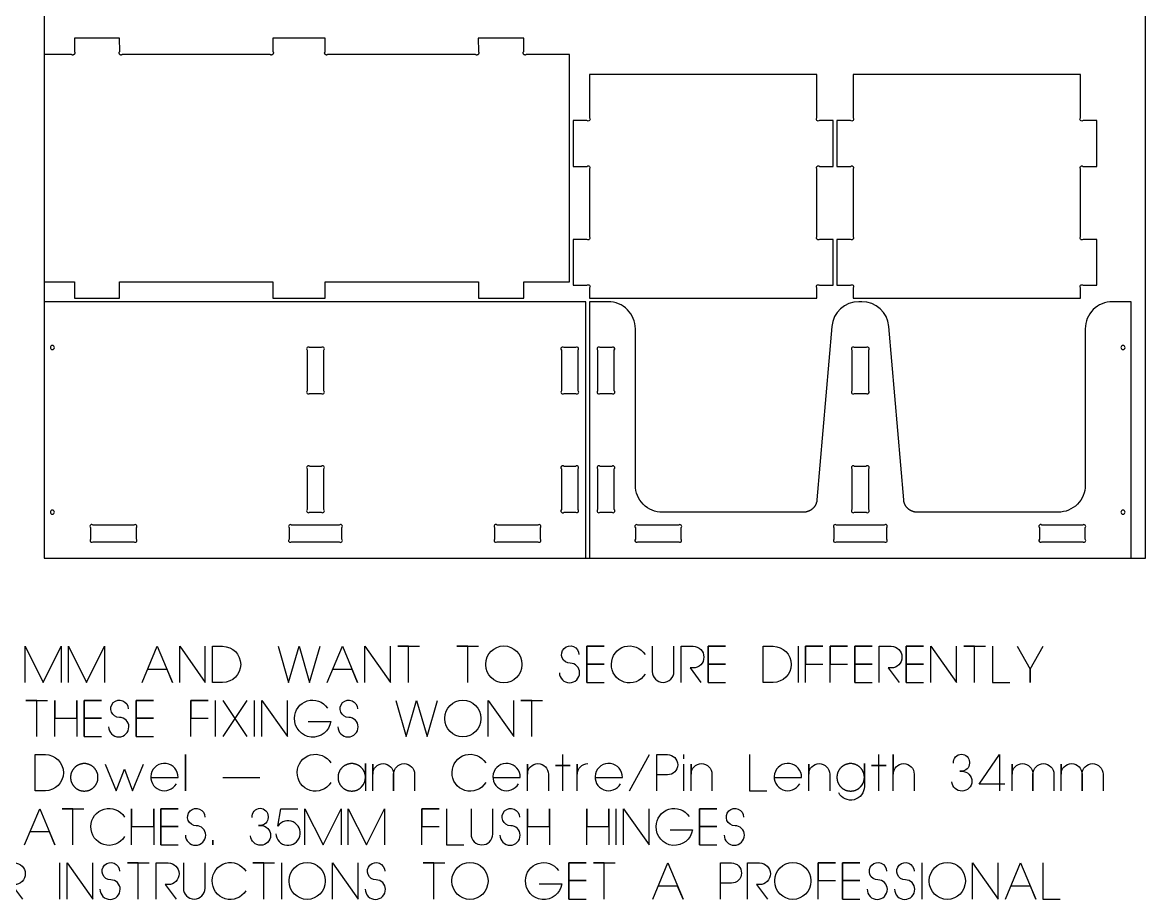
# Model space of a CAD drawing. Extents: x -767 to 3744, y -438 to 2808.
# Drawn here: x 2500 to 3744, y -378 to 593 of the extents above; entities that cross this region are included whole.
import ezdxf

# ---------------------------------------------------------------- set-up
doc = ezdxf.new("R2010")
doc.units = 0
doc.layers.add('T5_LOGOLAYER_20', color=18, linetype='CONTINUOUS')
doc.layers.add('T5_LOGOLAYER_21', color=18, linetype='CONTINUOUS')

msp = doc.modelspace()

# ---------------------------------------------------------------- linework, layer by layer
at = {"layer": 'T5_LOGOLAYER_20'}
for points in [[(2524.4, 0), (3744.4, 0), (3744.4, 2440), (2524.4, 2440)], [(2524.4, 430), (2524.4, 306), (2534.7, 306), (2557.7, 306), (2557.7, 288), (2607.9, 288), (2607.9, 306), (2777.7, 306), (2777.7, 288), (2835.6, 288), (2835.6, 306), (2925.2, 306), (2967, 306), (3005.3, 306), (3005.3, 288), (3055.6, 288), (3055.6, 306), (3106.4, 306), (3106.4, 430), (3106.4, 558), (3058.4, 558), (3058.3, 557.8), (3058.1, 557.7), (3057.9, 557.5), (3057.7, 557.5), (3057.5, 557.4), (3057.3, 557.3), (3057.1, 557.3), (3056.9, 557.3), (3056.8, 557.3), (3056.6, 557.4), (3056.4, 557.4), (3056.2, 557.5), (3056.1, 557.6), (3055.9, 557.7), (3055.7, 557.9), (3055.6, 558), (3055.5, 558.2), (3055.4, 558.3), (3055.3, 558.5), (3055.2, 558.7), (3055.1, 558.9), (3055, 559.1), (3055, 559.3), (3055, 559.5), (3055, 559.7), (3055, 559.9), (3055, 560.1), (3055.1, 560.3), (3055.2, 560.5), (3055.3, 560.7), (3055.4, 560.9), (3055.6, 561.1), (3055.6, 576), (3005.2, 576), (3005.3, 561.1), (3005.5, 560.9), (3005.6, 560.7), (3005.7, 560.5), (3005.8, 560.3), (3005.8, 560.1), (3005.9, 559.9), (3005.9, 559.7), (3005.9, 559.5), (3005.8, 559.3), (3005.8, 559.1), (3005.7, 558.9), (3005.6, 558.7), (3005.5, 558.5), (3005.3, 558.3), (3005.2, 558.2), (3005.1, 558), (3004.9, 557.9), (3004.7, 557.7), (3004.5, 557.6), (3004.4, 557.5), (3004.2, 557.5), (3004, 557.4), (3003.8, 557.3), (3003.6, 557.3), (3003.3, 557.3), (3003.1, 557.3), (3002.9, 557.4), (3002.7, 557.5), (3002.5, 557.5), (3002.3, 557.7), (3002.1, 557.8), (3002, 558), (2838.5, 558), (2838.3, 557.8), (2838.1, 557.7), (2837.9, 557.5), (2837.8, 557.5), (2837.6, 557.4), (2837.4, 557.3), (2837.2, 557.3), (2837, 557.3), (2836.8, 557.3), (2836.6, 557.4), (2836.4, 557.4), (2836.3, 557.5), (2836.1, 557.6), (2835.9, 557.7), (2835.8, 557.9), (2835.7, 558), (2835.5, 558.2), (2835.4, 558.3), (2835.3, 558.5), (2835.2, 558.7), (2835.2, 558.9), (2835.1, 559.1), (2835.1, 559.3), (2835, 559.5), (2835, 559.7), (2835.1, 559.9), (2835.1, 560.1), (2835.2, 560.3), (2835.2, 560.5), (2835.4, 560.7), (2835.5, 560.9), (2835.7, 561.1), (2835.7, 576), (2777.7, 576), (2777.7, 561.2), (2777.8, 561), (2778, 560.8), (2778.1, 560.5), (2778.1, 560.3), (2778.2, 560.1), (2778.2, 559.9), (2778.2, 559.7), (2778.2, 559.5), (2778.2, 559.3), (2778.1, 559.1), (2778, 558.9), (2777.9, 558.7), (2777.8, 558.5), (2777.7, 558.3), (2777.6, 558.2), (2777.4, 558), (2777.2, 557.9), (2777.1, 557.7), (2776.9, 557.6), (2776.7, 557.5), (2776.5, 557.5), (2776.3, 557.4), (2776.1, 557.3), (2775.9, 557.3), (2775.7, 557.3), (2775.5, 557.3), (2775.3, 557.4), (2775.1, 557.5), (2774.9, 557.5), (2774.7, 557.7), (2774.5, 557.8), (2774.3, 558), (2610.8, 558), (2610.7, 557.8), (2610.5, 557.7), (2610.3, 557.5), (2610.1, 557.5), (2609.9, 557.4), (2609.7, 557.3), (2609.5, 557.3), (2609.3, 557.3), (2609.2, 557.3), (2609, 557.4), (2608.8, 557.4), (2608.6, 557.5), (2608.5, 557.6), (2608.3, 557.7), (2608.1, 557.9), (2608, 558), (2607.9, 558.2), (2607.8, 558.3), (2607.7, 558.5), (2607.6, 558.7), (2607.5, 558.9), (2607.4, 559.1), (2607.4, 559.3), (2607.4, 559.5), (2607.4, 559.7), (2607.4, 559.9), (2607.4, 560.1), (2607.5, 560.3), (2607.6, 560.5), (2607.7, 560.7), (2607.8, 560.9), (2608, 561.1), (2607.9, 576), (2557.7, 576), (2557.7, 561.2), (2557.9, 561), (2558, 560.8), (2558.1, 560.5), (2558.2, 560.3), (2558.2, 560.1), (2558.3, 559.9), (2558.3, 559.7), (2558.2, 559.5), (2558.2, 559.3), (2558.2, 559.1), (2558.1, 558.9), (2558, 558.7), (2557.9, 558.5), (2557.7, 558.3), (2557.6, 558.2), (2557.5, 558), (2557.3, 557.9), (2557.1, 557.7), (2556.9, 557.6), (2556.8, 557.5), (2556.6, 557.5), (2556.4, 557.4), (2556.2, 557.3), (2556, 557.3), (2555.7, 557.3), (2555.5, 557.3), (2555.3, 557.4), (2555.1, 557.5), (2554.9, 557.5), (2554.7, 557.7), (2554.5, 557.8), (2554.4, 558), (2524.4, 558)], [(3124.4, 0), (3124.4, 284), (2524.4, 284), (2524.4, 0)]]:
    msp.add_lwpolyline(points, close=True, dxfattribs=at)
for points in [[(3252.4, 288), (3380.4, 288), (3380.4, 299.5, -1), (3383.2, 302.3), (3398.4, 302.3), (3398.4, 353.1), (3383.2, 353.1, -1), (3380.4, 356), (3380.4, 431.1, -1), (3383.2, 433.9), (3398.4, 433.9), (3398.4, 484.7), (3383.2, 484.7, -1), (3380.4, 487.6), (3380.4, 535.6), (3252.4, 535.6), (3128.4, 535.6), (3128.4, 487.6, -1), (3125.6, 484.7), (3110.4, 484.7), (3110.4, 433.9), (3125.6, 433.9, -1), (3128.4, 431.1), (3128.4, 356, -1), (3125.6, 353.1), (3110.4, 353.1), (3110.4, 302.3), (3125.6, 302.3, -1), (3128.4, 299.5), (3128.4, 288)], [(3544.4, 288), (3672.4, 288), (3672.4, 299.5, -1), (3675.2, 302.3), (3690.4, 302.3), (3690.4, 353.1), (3675.2, 353.1, -1), (3672.4, 356), (3672.4, 431.1, -1), (3675.2, 433.9), (3690.4, 433.9), (3690.4, 484.7), (3675.2, 484.7, -1), (3672.4, 487.6), (3672.4, 535.6), (3544.4, 535.6), (3420.4, 535.6), (3420.4, 487.6, -1), (3417.6, 484.7), (3402.4, 484.7), (3402.4, 433.9), (3417.6, 433.9, -1), (3420.4, 431.1), (3420.4, 356, -1), (3417.6, 353.1), (3402.4, 353.1), (3402.4, 302.3), (3417.6, 302.3, -1), (3420.4, 299.5), (3420.4, 288)], [(3728.4, 0), (3728.4, 284), (3707.7, 284, 0.415334), (3677.6, 254), (3677.6, 80.9, -0.414977), (3647.6, 50.8), (3491.4, 50.8), (3491.4, 50.8), (3491, 50.8), (3490.7, 50.8), (3490.3, 50.8), (3489.9, 50.9), (3489.6, 50.9), (3489.2, 51), (3488.9, 51), (3488.5, 51.1), (3488.2, 51.2), (3487.8, 51.2), (3487.5, 51.3), (3487.1, 51.4), (3486.8, 51.5), (3486.4, 51.6), (3486.1, 51.8), (3485.8, 51.9), (3485.5, 52), (3485.1, 52.2), (3484.8, 52.3), (3484.5, 52.5), (3484.2, 52.6), (3483.9, 52.8), (3483.6, 53), (3483.3, 53.2), (3483, 53.3), (3482.7, 53.5), (3482.5, 53.7), (3482.2, 54), (3481.9, 54.2), (3481.6, 54.4), (3481.4, 54.6), (3481.1, 54.8), (3480.9, 55.1), (3480.6, 55.3), (3480.4, 55.6), (3480.2, 55.8), (3479.9, 56.1), (3479.7, 56.3), (3479.5, 56.6), (3479.3, 56.9), (3479.1, 57.2), (3478.9, 57.4), (3478.7, 57.7), (3478.5, 58), (3478.4, 58.3), (3478.2, 58.6), (3478, 58.9), (3477.9, 59.2), (3477.7, 59.5), (3477.6, 59.8), (3477.5, 60.1), (3477.3, 60.5), (3477.2, 60.8), (3477.1, 61.1), (3477, 61.4), (3476.9, 61.8), (3476.8, 62.1), (3476.8, 62.5), (3476.7, 62.8), (3476.6, 63.1), (3476.6, 63.5), (3476.5, 63.8), (3476.5, 64.2), (3476.5, 64.5), (3460, 256.7, 0.388315), (3430.1, 284), (3426.8, 284, 0.390656), (3396.8, 256.6), (3380.3, 64.5), (3380.3, 64.1), (3380.3, 63.8), (3380.2, 63.4), (3380.2, 63.1), (3380.1, 62.8), (3380.1, 62.4), (3380, 62.1), (3379.9, 61.8), (3379.8, 61.4), (3379.7, 61.1), (3379.6, 60.8), (3379.5, 60.5), (3379.4, 60.2), (3379.3, 59.9), (3379.1, 59.5), (3379, 59.2), (3378.9, 58.9), (3378.7, 58.6), (3378.5, 58.3), (3378.4, 58), (3378.2, 57.8), (3378, 57.5), (3377.8, 57.2), (3377.6, 56.9), (3377.4, 56.7), (3377.2, 56.4), (3377, 56.1), (3376.7, 55.9), (3376.5, 55.6), (3376.3, 55.4), (3376, 55.1), (3375.8, 54.9), (3375.5, 54.7), (3375.3, 54.4), (3375, 54.2), (3374.7, 54), (3374.4, 53.8), (3374.2, 53.6), (3373.9, 53.4), (3373.6, 53.2), (3373.3, 53), (3373, 52.8), (3372.7, 52.7), (3372.4, 52.5), (3372.1, 52.3), (3371.7, 52.2), (3371.4, 52), (3371.1, 51.9), (3370.8, 51.8), (3370.4, 51.7), (3370.1, 51.5), (3369.7, 51.4), (3369.4, 51.3), (3369.1, 51.2), (3368.7, 51.2), (3368.3, 51.1), (3368, 51), (3367.6, 51), (3367.3, 50.9), (3366.9, 50.9), (3366.5, 50.8), (3366.2, 50.8), (3365.8, 50.8), (3365.4, 50.8), (3365.4, 50.8), (3209.3, 50.8, -0.41549), (3179.2, 80.8), (3179.2, 253.9, 0.414799), (3149.2, 284), (3128.4, 284), (3128.4, 0)], [(2533.4, 235.5, 0.414214), (2531.2, 233.2, 0.414214), (2533.4, 231, 0.414214), (2535.7, 233.2, 0.414214)], [(2815.6, 230.4), (2815.6, 185.3, 1), (2818.4, 182.4), (2831.2, 182.4, 1), (2834.1, 185.3), (2834.1, 230.4, 1), (2831.2, 233.2), (2818.4, 233.2, 1)], [(3113, 233.2), (3100.2, 233.2, 1), (3097.3, 230.4), (3097.3, 185.3, 1), (3100.2, 182.4), (3113, 182.4, 1), (3115.8, 185.3), (3115.8, 230.4, 1)], [(3155.9, 185.2), (3155.9, 230.4, 1), (3153.1, 233.2), (3140.2, 233.2, 1), (3137.4, 230.4), (3137.4, 185.2, 1), (3140.2, 182.4), (3153.1, 182.4, 1)], [(3437.7, 185.2), (3437.7, 230.4, 1), (3434.8, 233.2), (3422, 233.2, 1), (3419.2, 230.4), (3419.2, 185.2, 1), (3422, 182.4), (3434.8, 182.4, 1)], [(3719.4, 235.5, 0.414214), (3717.2, 233.2, 0.414214), (3719.4, 231, 0.414214), (3721.7, 233.2, 0.414214)], [(2815.6, 98.8), (2815.6, 53.7, 1), (2818.4, 50.8), (2831.2, 50.8, 1), (2834.1, 53.7), (2834.1, 98.8, 1), (2831.2, 101.6), (2818.4, 101.6, 1)], [(3113, 101.6), (3100.2, 101.6, 1), (3097.3, 98.8), (3097.3, 53.7, 1), (3100.2, 50.8), (3113, 50.8, 1), (3115.8, 53.7), (3115.8, 98.8, 1)], [(3155.9, 53.6), (3155.9, 98.8, 1), (3153.1, 101.6), (3140.2, 101.6, 1), (3137.4, 98.8), (3137.4, 53.6, 1), (3140.2, 50.8), (3153.1, 50.8, 1)], [(3437.7, 53.6), (3437.7, 98.8, 1), (3434.8, 101.6), (3422, 101.6, 1), (3419.2, 98.8), (3419.2, 53.6, 1), (3422, 50.8), (3434.8, 50.8, 1)], [(2533.4, 53.1, 0.414214), (2531.2, 50.8, 0.414214), (2533.4, 48.6, 0.414214), (2535.7, 50.8, 0.414214)], [(3719.4, 53.1, 0.414214), (3717.2, 50.8, 0.414214), (3719.4, 48.6, 0.414214), (3721.7, 50.8, 0.414214)], [(2578.5, 18), (2623.6, 18, 1), (2626.4, 20.9), (2626.4, 33.7, 1), (2623.6, 36.5), (2578.5, 36.5, 1), (2575.6, 33.7), (2575.6, 20.9, 1)], [(2798.4, 18), (2851.2, 18, 1), (2854.1, 20.9), (2854.1, 33.7, 1), (2851.2, 36.5), (2798.4, 36.5, 1), (2795.6, 33.7), (2795.6, 20.9, 1)], [(3026.1, 18), (3071.2, 18, 1), (3074, 20.9), (3074, 33.7, 1), (3071.2, 36.5), (3026.1, 36.5, 1), (3023.2, 33.7), (3023.2, 20.9, 1)], [(3182, 18), (3227.2, 18, 1), (3230, 20.8), (3230, 33.7, 1), (3227.2, 36.5), (3182, 36.5, 1), (3179.2, 33.7), (3179.2, 20.8, 1)], [(3402, 18), (3454.8, 18, 1), (3457.7, 20.8), (3457.7, 33.7, 1), (3454.8, 36.5), (3402, 36.5, 1), (3399.2, 33.7), (3399.2, 20.8, 1)], [(3629.6, 18), (3674.8, 18, 1), (3677.6, 20.8), (3677.6, 33.7, 1), (3674.8, 36.5), (3629.6, 36.5, 1), (3626.8, 33.7), (3626.8, 20.8, 1)]]:
    msp.add_lwpolyline(points, format="xyb", close=True, dxfattribs=at)
at = {"layer": 'T5_LOGOLAYER_21'}
for points in [[(2503.2, -137.8), (2503.2, -97.8), (2523.2, -137.8), (2543.2, -97.8), (2543.2, -137.8)], [(2551.2, -137.8), (2551.2, -97.8), (2571.2, -137.8), (2591.2, -97.8), (2591.2, -137.8)], [(2632.8, -137.8), (2649.6, -97.8), (2666.4, -137.8), (2660.4, -123.4), (2639.2, -123.4)], [(2674.4, -137.8), (2674.4, -97.8), (2702.8, -137.8), (2702.8, -97.8)], [(2783.5, -97.8), (2795.1, -137.8), (2806.7, -97.8), (2818.3, -137.8), (2829.9, -97.8)], [(2837.9, -137.8), (2854.7, -97.8), (2871.5, -137.8), (2865.5, -123.4), (2844.3, -123.4)], [(2879.5, -137.8), (2879.5, -97.8), (2907.9, -137.8), (2907.9, -97.8)], [(2927.9, -137.8), (2927.9, -97.8), (2915.9, -97.8), (2939.9, -97.8)], [(2993.5, -137.8), (2993.5, -97.8), (2981.5, -97.8), (3005.5, -97.8)], [(3125.5, -137.8), (3125.5, -97.8), (3144.7, -97.8), (3125.5, -97.8), (3125.5, -117.4), (3144.7, -117.4), (3125.5, -117.4), (3125.5, -137.8), (3144.7, -137.8)], [(3259.9, -137.8), (3259.9, -97.8), (3279.1, -97.8), (3259.9, -97.8), (3259.9, -117.4), (3279.1, -117.4), (3259.9, -117.4), (3259.9, -137.8), (3279.1, -137.8)], [(3359.8, -137.8), (3359.8, -97.8)], [(3367.8, -137.8), (3367.8, -97.8), (3387, -97.8), (3367.8, -97.8), (3367.8, -117.4), (3387, -117.4)], [(3395, -137.8), (3395, -97.8), (3414.2, -97.8), (3395, -97.8), (3395, -117.4), (3414.2, -117.4)], [(3422.2, -137.8), (3422.2, -97.8), (3441.4, -97.8), (3422.2, -97.8), (3422.2, -117.4), (3441.4, -117.4), (3422.2, -117.4), (3422.2, -137.8), (3441.4, -137.8)], [(3479.4, -137.8), (3479.4, -97.8), (3498.6, -97.8), (3479.4, -97.8), (3479.4, -117.4), (3498.6, -117.4), (3479.4, -117.4), (3479.4, -137.8), (3498.6, -137.8)], [(3506.6, -137.8), (3506.6, -97.8), (3535, -137.8), (3535, -97.8)], [(3555, -137.8), (3555, -97.8), (3543, -97.8), (3567, -97.8)], [(3575, -97.8), (3575, -137.8), (3594.2, -137.8)], [(3602.2, -97.8), (3616.6, -123), (3616.6, -137.8), (3616.6, -123), (3631, -97.8)], [(2516.1, -197.8), (2516.1, -157.8), (2504.1, -157.8), (2528.1, -157.8)], [(2536.1, -197.8), (2536.1, -157.8), (2536.1, -177.4), (2560.5, -177.4), (2560.5, -157.8), (2560.5, -197.8)], [(2568.5, -197.8), (2568.5, -157.8), (2587.7, -157.8), (2568.5, -157.8), (2568.5, -177.4), (2587.7, -177.4), (2568.5, -177.4), (2568.5, -197.8), (2587.7, -197.8)], [(2626.1, -197.8), (2626.1, -157.8), (2645.3, -157.8), (2626.1, -157.8), (2626.1, -177.4), (2645.3, -177.4), (2626.1, -177.4), (2626.1, -197.8), (2645.3, -197.8)], [(2686.9, -197.8), (2686.9, -157.8), (2706.1, -157.8), (2686.9, -157.8), (2686.9, -177.4), (2706.1, -177.4)], [(2714.1, -197.8), (2714.1, -157.8)], [(2722.1, -157.8), (2748.9, -197.8)], [(2722.5, -197.8), (2749.3, -157.8)], [(2757.3, -197.8), (2757.3, -157.8)], [(2765.3, -197.8), (2765.3, -157.8), (2793.7, -197.8), (2793.7, -157.8)], [(2913.7, -157.8), (2925.3, -197.8), (2936.9, -157.8), (2948.5, -197.8), (2960.1, -157.8)], [(3016.1, -197.8), (3016.1, -157.8), (3044.5, -197.8), (3044.5, -157.8)], [(3064.5, -197.8), (3064.5, -157.8), (3052.5, -157.8), (3076.5, -157.8)], [(3098.9, -257.8), (3098.9, -229.8), (3090.9, -229.8), (3106.9, -229.8), (3098.9, -229.8), (3098.9, -217.8)], [(3172.9, -257.8), (3194.9, -217.8)], [(3232.9, -222.6), (3232.9, -217.8)], [(3305.7, -217.8), (3305.7, -257.8), (3324.9, -257.8)], [(3448.9, -257.8), (3448.9, -229.8), (3440.9, -229.8), (3456.9, -229.8), (3448.9, -229.8), (3448.9, -217.8)], [(3588.5, -250.6), (3560.1, -250.6), (3582.5, -217.8), (3582.5, -257.8)], [(2591.9, -228.2), (2603.9, -257.8), (2613.1, -233.8), (2622.3, -257.8), (2634.3, -228.2)], [(3232.9, -257.8), (3232.9, -228.2)], [(2722.3, -243), (2763.1, -243)], [(2502.5, -317.8), (2519.3, -277.8), (2536.1, -317.8), (2530.1, -303.4), (2508.9, -303.4)], [(2556.1, -317.8), (2556.1, -277.8), (2544.1, -277.8), (2568.1, -277.8)], [(2621.2, -317.8), (2621.2, -277.8), (2621.2, -297.4), (2645.6, -297.4), (2645.6, -277.8), (2645.6, -317.8)], [(2653.6, -317.8), (2653.6, -277.8), (2672.8, -277.8), (2653.6, -277.8), (2653.6, -297.4), (2672.8, -297.4), (2653.6, -297.4), (2653.6, -317.8), (2672.8, -317.8)], [(2813.2, -317.8), (2813.2, -277.8), (2833.2, -317.8), (2853.2, -277.8), (2853.2, -317.8)], [(2861.2, -317.8), (2861.2, -277.8), (2881.2, -317.8), (2901.2, -277.8), (2901.2, -317.8)], [(2942.8, -317.8), (2942.8, -277.8), (2962, -277.8), (2942.8, -277.8), (2942.8, -297.4), (2962, -297.4)], [(2970, -277.8), (2970, -317.8), (2989.2, -317.8)], [(3059.6, -317.8), (3059.6, -277.8), (3059.6, -297.4), (3084, -297.4), (3084, -277.8), (3084, -317.8)], [(3125.6, -317.8), (3125.6, -277.8), (3125.6, -297.4), (3150, -297.4), (3150, -277.8), (3150, -317.8)], [(3158, -317.8), (3158, -277.8)], [(3166, -317.8), (3166, -277.8), (3194.4, -317.8), (3194.4, -277.8)], [(3250.4, -317.8), (3250.4, -277.8), (3269.6, -277.8), (3250.4, -277.8), (3250.4, -297.4), (3269.6, -297.4), (3250.4, -297.4), (3250.4, -317.8), (3269.6, -317.8)], [(2541.7, -377.8), (2541.7, -337.8)], [(2549.7, -377.8), (2549.7, -337.8), (2578.1, -377.8), (2578.1, -337.8)], [(2628.5, -377.8), (2628.5, -337.8), (2616.5, -337.8), (2640.5, -337.8)], [(2767.6, -377.8), (2767.6, -337.8), (2755.6, -337.8), (2779.6, -337.8)], [(2787.6, -377.8), (2787.6, -337.8)], [(2843.6, -377.8), (2843.6, -337.8), (2872, -377.8), (2872, -337.8)], [(2956, -377.8), (2956, -337.8), (2944, -337.8), (2968, -337.8)], [(3105.6, -377.8), (3105.6, -337.8), (3124.8, -337.8), (3105.6, -337.8), (3105.6, -357.4), (3124.8, -357.4), (3105.6, -357.4), (3105.6, -377.8), (3124.8, -377.8)], [(3144.8, -377.8), (3144.8, -337.8), (3132.8, -337.8), (3156.8, -337.8)], [(3198.4, -377.8), (3215.2, -337.8), (3232, -377.8), (3226, -363.4), (3204.8, -363.4)], [(3381.6, -377.8), (3381.6, -337.8), (3400.8, -337.8), (3381.6, -337.8), (3381.6, -357.4), (3400.8, -357.4)], [(3408.8, -377.8), (3408.8, -337.8), (3428, -337.8), (3408.8, -337.8), (3408.8, -357.4), (3428, -357.4), (3408.8, -357.4), (3408.8, -377.8), (3428, -377.8)], [(3496.8, -377.8), (3496.8, -337.8)], [(3552.8, -377.8), (3552.8, -337.8), (3581.2, -377.8), (3581.2, -337.8)], [(3589.2, -377.8), (3606, -337.8), (3622.8, -377.8), (3616.8, -363.4), (3595.6, -363.4)], [(3630.8, -337.8), (3630.8, -377.8), (3650, -377.8)]]:
    msp.add_lwpolyline(points, dxfattribs=at)
for points in [[(2710.8, -137.8), (2710.8, -97.8), (2722, -97.8, -1), (2722, -137.8)], [(3053.5, -118.2, -1), (3013.5, -118.2), (3013.5, -117.4, -1), (3053.5, -117.4)], [(3320.7, -137.8), (3320.7, -97.8), (3331.9, -97.8, -1), (3331.9, -137.8)], [(3008.1, -178.2, -1), (2968.1, -178.2), (2968.1, -177.4, -1), (3008.1, -177.4)], [(2514.4, -257.8), (2514.4, -217.8), (2525.6, -217.8, -1), (2525.6, -257.8)], [(2835.6, -358.2, -1), (2795.6, -358.2), (2795.6, -357.4, -1), (2835.6, -357.4)], [(3016, -358.2, -1), (2976, -358.2), (2976, -357.4, -1), (3016, -357.4)], [(3373.6, -358.2, -1), (3333.6, -358.2), (3333.6, -357.4, -1), (3373.6, -357.4)], [(3544.8, -358.2, -1), (3504.8, -358.2), (3504.8, -357.4, -1), (3544.8, -357.4)]]:
    msp.add_lwpolyline(points, format="xyb", close=True, dxfattribs=at)
for points in [[(3095.1, -127, 1), (3117.5, -127, 0.415385), (3107.1, -116.6, -0.668438), (3100.3, -100.2, -0.668438), (3116.7, -107)], [(3189.9, -128.6, -0.77786), (3152.7, -117.4, -0.756443), (3189.9, -107)], [(3197.9, -97.8), (3197.9, -125.8, 1), (3221.9, -125.8), (3221.9, -97.8)], [(3229.9, -137.8), (3229.9, -97.8), (3243.1, -97.8, -1), (3243.1, -121.8), (3239.9, -121.8), (3251.9, -137.8)], [(3449.4, -137.8), (3449.4, -97.8), (3462.6, -97.8, -1), (3462.6, -121.8), (3459.4, -121.8), (3471.4, -137.8)], [(2595.7, -187, 1), (2618.1, -187, 0.415385), (2607.7, -176.6, -0.668438), (2600.9, -160.2, -0.668438), (2617.3, -167)], [(2816.9, -181), (2841.7, -181, -0.955296), (2801.7, -177.4, -0.741566), (2838.1, -166.2)], [(2849.7, -187, 1), (2872.1, -187, 0.415385), (2861.7, -176.6, -0.668438), (2854.9, -160.2, -0.668438), (2871.3, -167)], [(2841.9, -248.6, -0.77786), (2804.7, -237.4, -0.756443), (2841.9, -227)], [(3013.4, -248.6, -0.77786), (2976.2, -237.4, -0.756443), (3013.4, -227)], [(3202.9, -257.8), (3202.9, -217.8), (3214.9, -217.8, -1), (3214.9, -240.2), (3202.9, -240.2)], [(3464.9, -257.8), (3464.9, -217.8), (3464.9, -239.4, -1), (3488.1, -239.4), (3488.1, -257.8)], [(3531.7, -227.4, -0.454849), (3540.5, -217.3, -0.411435), (3549.3, -226.2), (3549.3, -227.4, -0.412121), (3540.5, -236.2), (3538.5, -236.2), (3540.9, -236.2, -0.414286), (3552.1, -247.4, -0.946269), (3529.7, -247.8)], [(2643.1, -243), (2672.7, -243, 0.90232), (2642.8, -239.2, 0.862347), (2670.7, -250.2)], [(2865, -258.2, 0.421631), (2880.2, -242.6), (2880.2, -227.8), (2880.2, -257.8)], [(2888.2, -257.8), (2888.2, -228.2), (2888.2, -239.4, -1), (2911.4, -239.4), (2911.4, -257.8), (2911.4, -239.4, -1), (2934.6, -239.4), (2934.6, -257.8)], [(3022.1, -243), (3051.7, -243, 0.90232), (3021.8, -239.2, 0.862347), (3049.7, -250.2)], [(3059.7, -257.8), (3059.7, -228.2), (3059.7, -239.4, -1), (3082.9, -239.4), (3082.9, -257.8)], [(3114.9, -257.8), (3114.9, -228.2), (3114.9, -239.4, -0.416092), (3126.5, -227.8)], [(3135.3, -243), (3164.9, -243, 0.90232), (3135, -239.2, 0.862347), (3162.9, -250.2)], [(3240.9, -257.8), (3240.9, -228.2), (3240.9, -239.4, -1), (3264.1, -239.4), (3264.1, -257.8)], [(3333.7, -243), (3363.3, -243, 0.90232), (3333.4, -239.2, 0.862347), (3361.3, -250.2)], [(3371.3, -257.8), (3371.3, -228.2), (3371.3, -239.4, -1), (3394.5, -239.4), (3394.5, -257.8)], [(3417.7, -258.2, 0.421631), (3432.9, -242.6), (3432.9, -227.8), (3432.9, -253, -0.782349), (3404.5, -260.2)], [(3596.5, -257.8), (3596.5, -228.2), (3596.5, -239.4, -1), (3619.7, -239.4), (3619.7, -257.8), (3619.7, -239.4, -1), (3642.9, -239.4), (3642.9, -257.8)], [(3650.9, -257.8), (3650.9, -228.2), (3650.9, -239.4, -1), (3674.1, -239.4), (3674.1, -257.8), (3674.1, -239.4, -1), (3697.3, -239.4), (3697.3, -257.8)], [(2613.3, -308.6, -0.77786), (2576.1, -297.4, -0.756443), (2613.3, -287)], [(2680.8, -307, 1), (2703.2, -307, 0.415385), (2692.8, -296.6, -0.668438), (2686, -280.2, -0.668438), (2702.4, -287)], [(2754.8, -287.4, -0.454849), (2763.6, -277.3, -0.411435), (2772.4, -286.2), (2772.4, -287.4, -0.412121), (2763.6, -296.2), (2761.6, -296.2), (2764, -296.2, -0.414286), (2775.2, -307.4, -0.946269), (2752.8, -307.8)], [(2780.8, -305.4, 0.857608), (2807.5, -308.2, 0.839431), (2783.2, -297), (2786.4, -277.8), (2805.2, -277.8)], [(2997.2, -277.8), (2997.2, -305.8, 1), (3021.2, -305.8), (3021.2, -277.8)], [(3029.2, -307, 1), (3051.6, -307, 0.415385), (3041.2, -296.6, -0.668438), (3034.4, -280.2, -0.668438), (3050.8, -287)], [(3217.6, -301), (3242.4, -301, -0.955296), (3202.4, -297.4, -0.741566), (3238.8, -286.2)], [(3277.6, -307, 1), (3300, -307, 0.415385), (3289.6, -296.6, -0.668438), (3282.8, -280.2, -0.668438), (3299.2, -287)], [(2478.1, -377.8), (2478.1, -337.8), (2491.3, -337.8, -1), (2491.3, -361.8), (2488.1, -361.8), (2500.1, -377.8)], [(2586.1, -367, 1), (2608.5, -367, 0.415385), (2598.1, -356.6, -0.668438), (2591.3, -340.2, -0.668438), (2607.7, -347)], [(2648.5, -377.8), (2648.5, -337.8), (2661.7, -337.8, -1), (2661.7, -361.8), (2658.5, -361.8), (2670.5, -377.8)], [(2678.5, -337.8), (2678.5, -365.8, 1), (2702.5, -365.8), (2702.5, -337.8)], [(2747.7, -368.6, -0.77786), (2710.5, -357.4, -0.756443), (2747.7, -347)], [(2880, -367, 1), (2902.4, -367, 0.415385), (2892, -356.6, -0.668438), (2885.2, -340.2, -0.668438), (2901.6, -347)], [(3072.8, -361), (3097.6, -361, -0.955296), (3057.6, -357.4, -0.741566), (3094, -346.2)], [(3273.6, -377.8), (3273.6, -337.8), (3285.6, -337.8, -1), (3285.6, -360.2), (3273.6, -360.2)], [(3303.6, -377.8), (3303.6, -337.8), (3316.8, -337.8, -1), (3316.8, -361.8), (3313.6, -361.8), (3325.6, -377.8)], [(3436, -367, 1), (3458.4, -367, 0.415385), (3448, -356.6, -0.668438), (3441.2, -340.2, -0.668438), (3457.6, -347)], [(3466.4, -367, 1), (3488.8, -367, 0.415385), (3478.4, -356.6, -0.668438), (3471.6, -340.2, -0.668438), (3488, -347)]]:
    msp.add_lwpolyline(points, format="xyb", dxfattribs=at)
for points in [[(2680.7, -257.8), (2680.7, -217.8)], [(2568.7, -258.2), (2569.1, -258.2), (2569.5, -258.2), (2569.9, -258.1), (2570.3, -258.1), (2570.7, -258), (2571.1, -258), (2571.4, -257.9), (2571.8, -257.9), (2572.2, -257.8), (2572.5, -257.7), (2572.9, -257.6), (2573.3, -257.5), (2573.6, -257.4), (2574, -257.2), (2574.3, -257.1), (2574.7, -257), (2575, -256.8), (2575.3, -256.7), (2575.7, -256.5), (2576, -256.3), (2576.3, -256.2), (2576.6, -256), (2576.9, -255.8), (2577.2, -255.6), (2577.5, -255.4), (2577.8, -255.2), (2578.1, -254.9), (2578.4, -254.7), (2578.7, -254.5), (2579, -254.2), (2579.2, -254), (2579.5, -253.7), (2579.7, -253.5), (2580, -253.2), (2580.2, -252.9), (2580.5, -252.6), (2580.7, -252.4), (2580.9, -252.1), (2581.1, -251.8), (2581.3, -251.5), (2581.6, -251.2), (2581.7, -250.9), (2581.9, -250.5), (2582.1, -250.2), (2582.3, -249.9), (2582.4, -249.6), (2582.6, -249.2), (2582.8, -248.9), (2582.9, -248.5), (2583, -248.2), (2583.1, -247.8), (2583.3, -247.5), (2583.4, -247.1), (2583.5, -246.8), (2583.6, -246.4), (2583.6, -246), (2583.7, -245.7), (2583.8, -245.3), (2583.8, -244.9), (2583.9, -244.5), (2583.9, -244.1), (2583.9, -243.8), (2583.9, -243.4), (2583.9, -243), (2583.9, -242.6), (2583.9, -242.2), (2583.9, -241.8), (2583.9, -241.4), (2583.8, -241), (2583.8, -240.7), (2583.7, -240.3), (2583.6, -239.9), (2583.6, -239.5), (2583.5, -239.2), (2583.4, -238.8), (2583.3, -238.5), (2583.1, -238.1), (2583, -237.7), (2582.9, -237.4), (2582.8, -237.1), (2582.6, -236.7), (2582.4, -236.4), (2582.3, -236.1), (2582.1, -235.7), (2581.9, -235.4), (2581.7, -235.1), (2581.6, -234.8), (2581.3, -234.5), (2581.1, -234.2), (2580.9, -233.9), (2580.7, -233.6), (2580.5, -233.3), (2580.2, -233), (2580, -232.8), (2579.7, -232.5), (2579.5, -232.2), (2579.2, -232), (2579, -231.7), (2578.7, -231.5), (2578.4, -231.2), (2578.1, -231), (2577.8, -230.8), (2577.5, -230.6), (2577.2, -230.4), (2576.9, -230.2), (2576.6, -230), (2576.3, -229.8), (2576, -229.6), (2575.7, -229.4), (2575.3, -229.3), (2575, -229.1), (2574.7, -229), (2574.3, -228.8), (2574, -228.7), (2573.6, -228.6), (2573.3, -228.5), (2572.9, -228.3), (2572.5, -228.3), (2572.2, -228.2), (2571.8, -228.1), (2571.4, -228), (2571.1, -227.9), (2570.7, -227.9), (2570.3, -227.8), (2569.9, -227.8), (2569.5, -227.8), (2569.1, -227.8), (2568.7, -227.8), (2568.4, -227.8), (2568, -227.8), (2567.6, -227.8), (2567.2, -227.8), (2566.8, -227.9), (2566.4, -227.9), (2566.1, -228), (2565.7, -228.1), (2565.3, -228.2), (2564.9, -228.3), (2564.6, -228.3), (2564.2, -228.5), (2563.9, -228.6), (2563.5, -228.7), (2563.2, -228.8), (2562.8, -229), (2562.5, -229.1), (2562.2, -229.3), (2561.8, -229.4), (2561.5, -229.6), (2561.2, -229.8), (2560.9, -230), (2560.6, -230.2), (2560.2, -230.4), (2559.9, -230.6), (2559.7, -230.8), (2559.4, -231), (2559.1, -231.2), (2558.8, -231.5), (2558.5, -231.7), (2558.3, -232), (2558, -232.2), (2557.7, -232.5), (2557.5, -232.8), (2557.3, -233), (2557, -233.3), (2556.8, -233.6), (2556.6, -233.9), (2556.3, -234.2), (2556.1, -234.5), (2555.9, -234.8), (2555.7, -235.1), (2555.6, -235.4), (2555.4, -235.7), (2555.2, -236.1), (2555, -236.4), (2554.9, -236.7), (2554.7, -237.1), (2554.6, -237.4), (2554.5, -237.7), (2554.3, -238.1), (2554.2, -238.5), (2554.1, -238.8), (2554, -239.2), (2553.9, -239.5), (2553.9, -239.9), (2553.8, -240.3), (2553.7, -240.7), (2553.7, -241), (2553.6, -241.4), (2553.6, -241.8), (2553.6, -242.2), (2553.6, -242.6), (2553.5, -243), (2553.6, -243.4), (2553.6, -243.8), (2553.6, -244.1), (2553.6, -244.5), (2553.7, -244.9), (2553.7, -245.3), (2553.8, -245.7), (2553.9, -246), (2553.9, -246.4), (2554, -246.8), (2554.1, -247.1), (2554.2, -247.5), (2554.3, -247.8), (2554.5, -248.2), (2554.6, -248.5), (2554.7, -248.9), (2554.9, -249.2), (2555, -249.6), (2555.2, -249.9), (2555.4, -250.2), (2555.6, -250.5), (2555.7, -250.9), (2555.9, -251.2), (2556.1, -251.5), (2556.3, -251.8), (2556.6, -252.1), (2556.8, -252.4), (2557, -252.6), (2557.3, -252.9), (2557.5, -253.2), (2557.7, -253.5), (2558, -253.7), (2558.3, -254), (2558.5, -254.2), (2558.8, -254.5), (2559.1, -254.7), (2559.4, -254.9), (2559.7, -255.2), (2559.9, -255.4), (2560.2, -255.6), (2560.6, -255.8), (2560.9, -256), (2561.2, -256.2), (2561.5, -256.3), (2561.8, -256.5), (2562.2, -256.7), (2562.5, -256.8), (2562.8, -257), (2563.2, -257.1), (2563.5, -257.2), (2563.9, -257.4), (2564.2, -257.5), (2564.6, -257.6), (2564.9, -257.7), (2565.3, -257.8), (2565.7, -257.9), (2566.1, -257.9), (2566.4, -258), (2566.8, -258), (2567.2, -258.1), (2567.6, -258.1), (2568, -258.2), (2568.4, -258.2)], [(2865, -258.2), (2865.4, -258.2), (2865.8, -258.2), (2866.2, -258.1), (2866.6, -258.1), (2866.9, -258), (2867.3, -258), (2867.7, -257.9), (2868.1, -257.9), (2868.4, -257.8), (2868.8, -257.7), (2869.2, -257.6), (2869.5, -257.5), (2869.9, -257.4), (2870.2, -257.2), (2870.6, -257.1), (2870.9, -257), (2871.3, -256.8), (2871.6, -256.7), (2871.9, -256.5), (2872.3, -256.3), (2872.6, -256.2), (2872.9, -256), (2873.2, -255.8), (2873.5, -255.6), (2873.8, -255.4), (2874.1, -255.2), (2874.4, -254.9), (2874.7, -254.7), (2875, -254.5), (2875.2, -254.2), (2875.5, -254), (2875.8, -253.7), (2876, -253.5), (2876.3, -253.2), (2876.5, -252.9), (2876.7, -252.6), (2877, -252.4), (2877.2, -252.1), (2877.4, -251.8), (2877.6, -251.5), (2877.8, -251.2), (2878, -250.9), (2878.2, -250.5), (2878.4, -250.2), (2878.5, -249.9), (2878.7, -249.6), (2878.9, -249.2), (2879, -248.9), (2879.2, -248.5), (2879.3, -248.2), (2879.4, -247.8), (2879.5, -247.5), (2879.6, -247.1), (2879.7, -246.8), (2879.8, -246.4), (2879.9, -246), (2880, -245.7), (2880, -245.3), (2880.1, -244.9), (2880.1, -244.5), (2880.2, -244.1), (2880.2, -243.8), (2880.2, -243.4), (2880.2, -243), (2880.2, -242.6), (2880.2, -242.2), (2880.2, -241.8), (2880.1, -241.4), (2880.1, -241), (2880, -240.7), (2880, -240.3), (2879.9, -239.9), (2879.8, -239.5), (2879.7, -239.2), (2879.6, -238.8), (2879.5, -238.5), (2879.4, -238.1), (2879.3, -237.7), (2879.2, -237.4), (2879, -237.1), (2878.9, -236.7), (2878.7, -236.4), (2878.5, -236.1), (2878.4, -235.7), (2878.2, -235.4), (2878, -235.1), (2877.8, -234.8), (2877.6, -234.5), (2877.4, -234.2), (2877.2, -233.9), (2877, -233.6), (2876.7, -233.3), (2876.5, -233), (2876.3, -232.8), (2876, -232.5), (2875.8, -232.2), (2875.5, -232), (2875.2, -231.7), (2875, -231.5), (2874.7, -231.2), (2874.4, -231), (2874.1, -230.8), (2873.8, -230.6), (2873.5, -230.4), (2873.2, -230.2), (2872.9, -230), (2872.6, -229.8), (2872.3, -229.6), (2871.9, -229.4), (2871.6, -229.3), (2871.3, -229.1), (2870.9, -229), (2870.6, -228.8), (2870.2, -228.7), (2869.9, -228.6), (2869.5, -228.5), (2869.2, -228.3), (2868.8, -228.3), (2868.4, -228.2), (2868.1, -228.1), (2867.7, -228), (2867.3, -227.9), (2866.9, -227.9), (2866.6, -227.8), (2866.2, -227.8), (2865.8, -227.8), (2865.4, -227.8), (2865, -227.8), (2864.6, -227.8), (2864.2, -227.8), (2863.8, -227.8), (2863.5, -227.8), (2863.1, -227.9), (2862.7, -227.9), (2862.3, -228), (2861.9, -228.1), (2861.6, -228.2), (2861.2, -228.3), (2860.9, -228.3), (2860.5, -228.5), (2860.1, -228.6), (2859.8, -228.7), (2859.4, -228.8), (2859.1, -229), (2858.8, -229.1), (2858.4, -229.3), (2858.1, -229.4), (2857.8, -229.6), (2857.4, -229.8), (2857.1, -230), (2856.8, -230.2), (2856.5, -230.4), (2856.2, -230.6), (2855.9, -230.8), (2855.6, -231), (2855.3, -231.2), (2855.1, -231.5), (2854.8, -231.7), (2854.5, -232), (2854.3, -232.2), (2854, -232.5), (2853.8, -232.8), (2853.5, -233), (2853.3, -233.3), (2853.1, -233.6), (2852.8, -233.9), (2852.6, -234.2), (2852.4, -234.5), (2852.2, -234.8), (2852, -235.1), (2851.8, -235.4), (2851.6, -235.7), (2851.5, -236.1), (2851.3, -236.4), (2851.2, -236.7), (2851, -237.1), (2850.9, -237.4), (2850.7, -237.7), (2850.6, -238.1), (2850.5, -238.5), (2850.4, -238.8), (2850.3, -239.2), (2850.2, -239.5), (2850.1, -239.9), (2850, -240.3), (2850, -240.7), (2849.9, -241), (2849.9, -241.4), (2849.9, -241.8), (2849.8, -242.2), (2849.8, -242.6), (2849.8, -243), (2849.8, -243.4), (2849.8, -243.8), (2849.9, -244.1), (2849.9, -244.5), (2849.9, -244.9), (2850, -245.3), (2850, -245.7), (2850.1, -246), (2850.2, -246.4), (2850.3, -246.8), (2850.4, -247.1), (2850.5, -247.5), (2850.6, -247.8), (2850.7, -248.2), (2850.9, -248.5), (2851, -248.9), (2851.2, -249.2), (2851.3, -249.6), (2851.5, -249.9), (2851.6, -250.2), (2851.8, -250.5), (2852, -250.9), (2852.2, -251.2), (2852.4, -251.5), (2852.6, -251.8), (2852.8, -252.1), (2853.1, -252.4), (2853.3, -252.6), (2853.5, -252.9), (2853.8, -253.2), (2854, -253.5), (2854.3, -253.7), (2854.5, -254), (2854.8, -254.2), (2855.1, -254.5), (2855.3, -254.7), (2855.6, -254.9), (2855.9, -255.2), (2856.2, -255.4), (2856.5, -255.6), (2856.8, -255.8), (2857.1, -256), (2857.4, -256.2), (2857.8, -256.3), (2858.1, -256.5), (2858.4, -256.7), (2858.8, -256.8), (2859.1, -257), (2859.4, -257.1), (2859.8, -257.2), (2860.1, -257.4), (2860.5, -257.5), (2860.9, -257.6), (2861.2, -257.7), (2861.6, -257.8), (2861.9, -257.9), (2862.3, -257.9), (2862.7, -258), (2863.1, -258), (2863.5, -258.1), (2863.8, -258.1), (2864.2, -258.2), (2864.6, -258.2)], [(3417.7, -258.2), (3418.1, -258.2), (3418.5, -258.2), (3418.8, -258.1), (3419.2, -258.1), (3419.6, -258), (3420, -258), (3420.4, -257.9), (3420.7, -257.9), (3421.1, -257.8), (3421.5, -257.7), (3421.8, -257.6), (3422.2, -257.5), (3422.6, -257.4), (3422.9, -257.2), (3423.3, -257.1), (3423.6, -257), (3423.9, -256.8), (3424.3, -256.7), (3424.6, -256.5), (3424.9, -256.3), (3425.2, -256.2), (3425.6, -256), (3425.9, -255.8), (3426.2, -255.6), (3426.5, -255.4), (3426.8, -255.2), (3427.1, -254.9), (3427.3, -254.7), (3427.6, -254.5), (3427.9, -254.2), (3428.2, -254), (3428.4, -253.7), (3428.7, -253.5), (3428.9, -253.2), (3429.2, -252.9), (3429.4, -252.6), (3429.6, -252.4), (3429.9, -252.1), (3430.1, -251.8), (3430.3, -251.5), (3430.5, -251.2), (3430.7, -250.9), (3430.9, -250.5), (3431, -250.2), (3431.2, -249.9), (3431.4, -249.6), (3431.5, -249.2), (3431.7, -248.9), (3431.8, -248.5), (3432, -248.2), (3432.1, -247.8), (3432.2, -247.5), (3432.3, -247.1), (3432.4, -246.8), (3432.5, -246.4), (3432.6, -246), (3432.6, -245.7), (3432.7, -245.3), (3432.8, -244.9), (3432.8, -244.5), (3432.8, -244.1), (3432.9, -243.8), (3432.9, -243.4), (3432.9, -243), (3432.9, -242.6), (3432.9, -242.2), (3432.8, -241.8), (3432.8, -241.4), (3432.8, -241), (3432.7, -240.7), (3432.6, -240.3), (3432.6, -239.9), (3432.5, -239.5), (3432.4, -239.2), (3432.3, -238.8), (3432.2, -238.5), (3432.1, -238.1), (3432, -237.7), (3431.8, -237.4), (3431.7, -237.1), (3431.5, -236.7), (3431.4, -236.4), (3431.2, -236.1), (3431, -235.7), (3430.9, -235.4), (3430.7, -235.1), (3430.5, -234.8), (3430.3, -234.5), (3430.1, -234.2), (3429.9, -233.9), (3429.6, -233.6), (3429.4, -233.3), (3429.2, -233), (3428.9, -232.8), (3428.7, -232.5), (3428.4, -232.2), (3428.2, -232), (3427.9, -231.7), (3427.6, -231.5), (3427.3, -231.2), (3427.1, -231), (3426.8, -230.8), (3426.5, -230.6), (3426.2, -230.4), (3425.9, -230.2), (3425.6, -230), (3425.2, -229.8), (3424.9, -229.6), (3424.6, -229.4), (3424.3, -229.3), (3423.9, -229.1), (3423.6, -229), (3423.3, -228.8), (3422.9, -228.7), (3422.6, -228.6), (3422.2, -228.5), (3421.8, -228.3), (3421.5, -228.3), (3421.1, -228.2), (3420.7, -228.1), (3420.4, -228), (3420, -227.9), (3419.6, -227.9), (3419.2, -227.8), (3418.8, -227.8), (3418.5, -227.8), (3418.1, -227.8), (3417.7, -227.8), (3417.3, -227.8), (3416.9, -227.8), (3416.5, -227.8), (3416.1, -227.8), (3415.7, -227.9), (3415.4, -227.9), (3415, -228), (3414.6, -228.1), (3414.2, -228.2), (3413.9, -228.3), (3413.5, -228.3), (3413.2, -228.5), (3412.8, -228.6), (3412.5, -228.7), (3412.1, -228.8), (3411.8, -229), (3411.4, -229.1), (3411.1, -229.3), (3410.8, -229.4), (3410.4, -229.6), (3410.1, -229.8), (3409.8, -230), (3409.5, -230.2), (3409.2, -230.4), (3408.9, -230.6), (3408.6, -230.8), (3408.3, -231), (3408, -231.2), (3407.7, -231.5), (3407.5, -231.7), (3407.2, -232), (3406.9, -232.2), (3406.7, -232.5), (3406.4, -232.8), (3406.2, -233), (3405.9, -233.3), (3405.7, -233.6), (3405.5, -233.9), (3405.3, -234.2), (3405.1, -234.5), (3404.9, -234.8), (3404.7, -235.1), (3404.5, -235.4), (3404.3, -235.7), (3404.1, -236.1), (3404, -236.4), (3403.8, -236.7), (3403.7, -237.1), (3403.5, -237.4), (3403.4, -237.7), (3403.3, -238.1), (3403.2, -238.5), (3403.1, -238.8), (3403, -239.2), (3402.9, -239.5), (3402.8, -239.9), (3402.7, -240.3), (3402.7, -240.7), (3402.6, -241), (3402.6, -241.4), (3402.5, -241.8), (3402.5, -242.2), (3402.5, -242.6), (3402.5, -243), (3402.5, -243.4), (3402.5, -243.8), (3402.5, -244.1), (3402.6, -244.5), (3402.6, -244.9), (3402.7, -245.3), (3402.7, -245.7), (3402.8, -246), (3402.9, -246.4), (3403, -246.8), (3403.1, -247.1), (3403.2, -247.5), (3403.3, -247.8), (3403.4, -248.2), (3403.5, -248.5), (3403.7, -248.9), (3403.8, -249.2), (3404, -249.6), (3404.1, -249.9), (3404.3, -250.2), (3404.5, -250.5), (3404.7, -250.9), (3404.9, -251.2), (3405.1, -251.5), (3405.3, -251.8), (3405.5, -252.1), (3405.7, -252.4), (3405.9, -252.6), (3406.2, -252.9), (3406.4, -253.2), (3406.7, -253.5), (3406.9, -253.7), (3407.2, -254), (3407.5, -254.2), (3407.7, -254.5), (3408, -254.7), (3408.3, -254.9), (3408.6, -255.2), (3408.9, -255.4), (3409.2, -255.6), (3409.5, -255.8), (3409.8, -256), (3410.1, -256.2), (3410.4, -256.3), (3410.8, -256.5), (3411.1, -256.7), (3411.4, -256.8), (3411.8, -257), (3412.1, -257.1), (3412.5, -257.2), (3412.8, -257.4), (3413.2, -257.5), (3413.5, -257.6), (3413.9, -257.7), (3414.2, -257.8), (3414.6, -257.9), (3415, -257.9), (3415.4, -258), (3415.7, -258), (3416.1, -258.1), (3416.5, -258.1), (3416.9, -258.2), (3417.3, -258.2)], [(2711.2, -317.8), (2711.2, -312.6)]]:
    msp.add_lwpolyline(points, close=True, dxfattribs=at)

doc.saveas('drawing.dxf')
